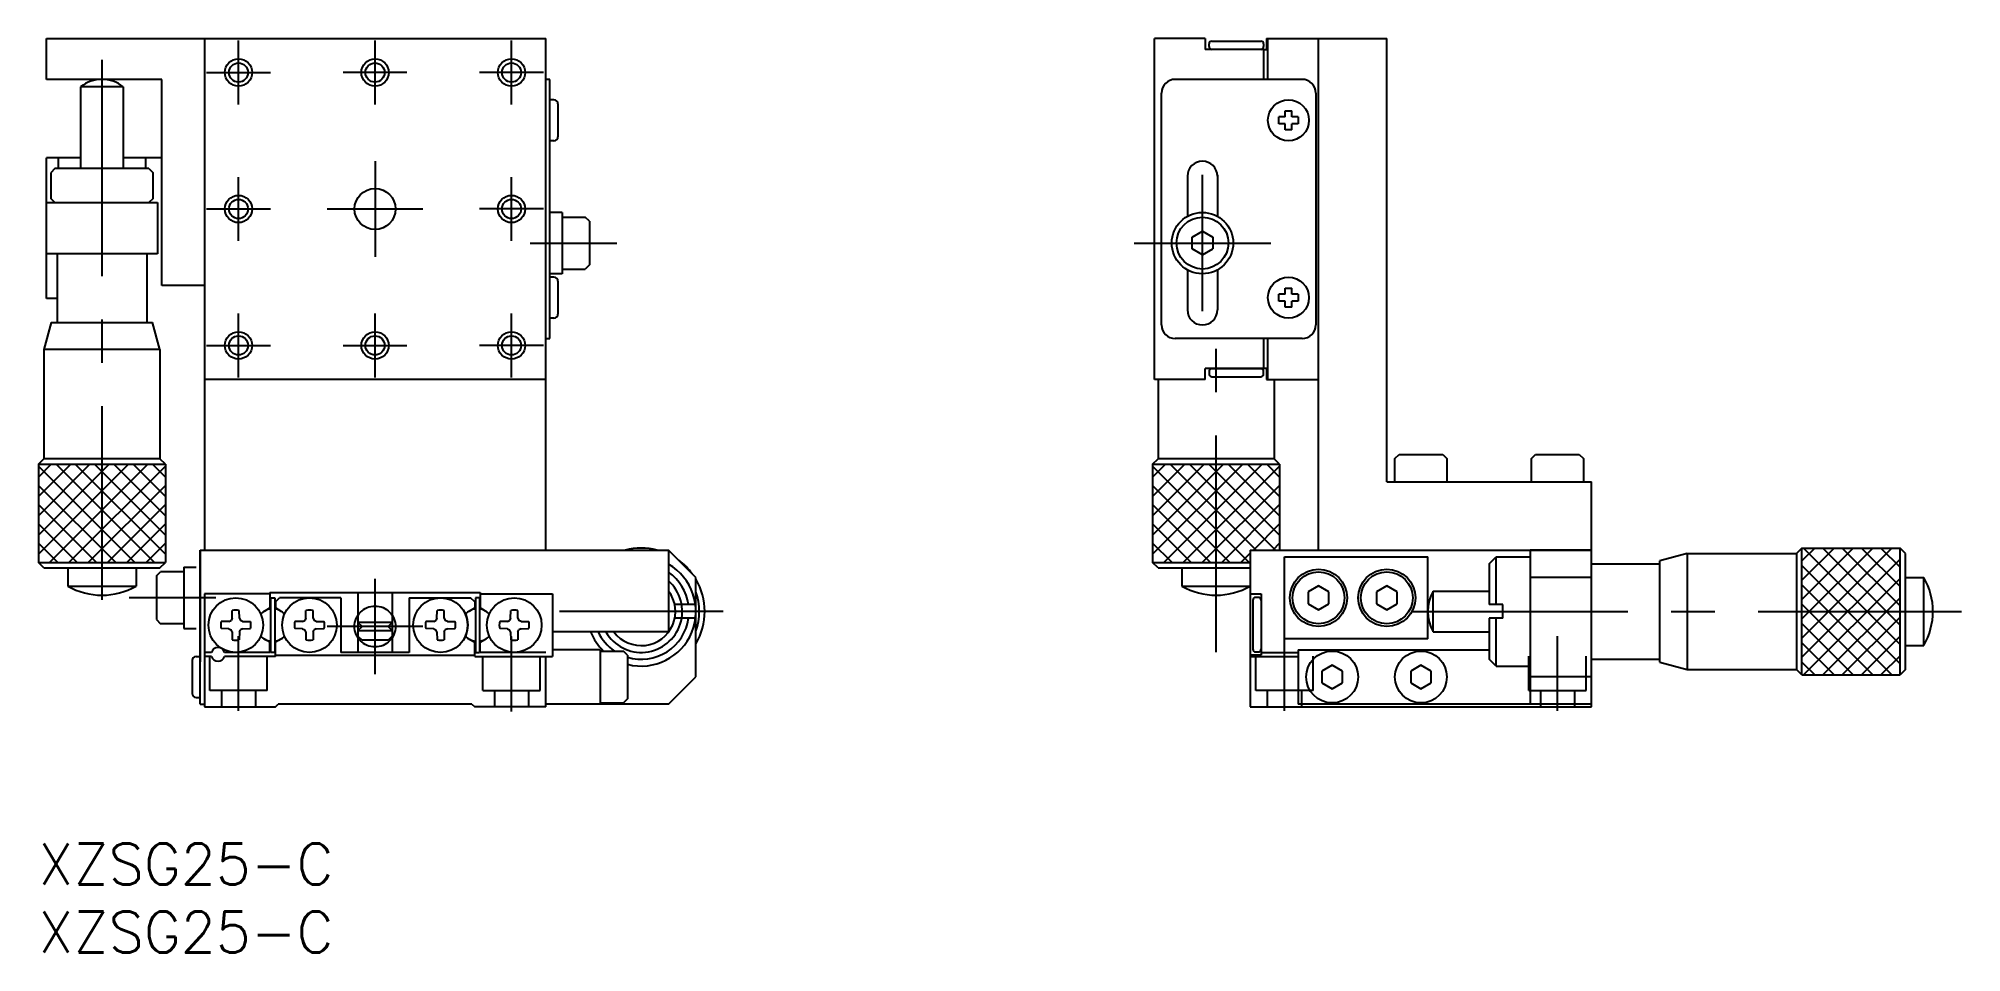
# Model space of a CAD drawing. Extents: x 0 to 141, y -8 to 59.
import ezdxf

# ---------------------------------------------------------------- set-up
doc = ezdxf.new("R2010")
doc.units = 0
doc.header["$LTSCALE"] = 0.5
doc.linetypes.add('CENTER', pattern=[50.8, 31.75, -6.35, 6.35, -6.35])
doc.linetypes.add('DASHED', pattern=[19.05, 12.7, -6.35])
for name, color, linetype in [('MSM_CENTER', 1, 'CENTER'), ('MSM_CONTINUOUS', 7, 'CONTINUOUS'), ('MSM_DASHED', 4, 'DASHED'), ('MSM_NARROW', 5, 'CONTINUOUS'), ('MSM_PART_NUMBER', 7, 'CONTINUOUS')]:
    doc.layers.add(name, color=color, linetype=linetype)
doc.styles.get("Standard").update_dxf_attribs({"font": 'txt.shx', "height": 3, "bigfont": 'bigfont.shx'})

msp = doc.modelspace()

# ---------------------------------------------------------------- linework, layer by layer
at = {"layer": 'MSM_CENTER'}
for p, q in [((14.65, 54.16), (14.65, 58.84)), ((24.65, 54.16), (24.65, 58.84)), ((34.65, 54.16), (34.65, 58.84)), ((4.65, 57.44), (4.65, 17.86)), ((12.31, 56.5), (16.99, 56.5)), ((26.99, 56.5), (22.31, 56.5)), ((36.99, 56.5), (32.31, 56.5)), ((24.65, 50), (24.65, 43)), ((14.65, 44.16), (14.65, 48.84)), ((34.65, 44.16), (34.65, 48.84)), ((85.25, 39), (85.25, 49)), ((12.31, 46.5), (16.99, 46.5)), ((21.15, 46.5), (28.15, 46.5)), ((36.99, 46.5), (32.31, 46.5)), ((36.02, 44), (42.35, 44)), ((80.25, 44), (90.25, 44)), ((14.65, 34.16), (14.65, 38.84)), ((24.65, 34.16), (24.65, 38.84)), ((34.65, 34.16), (34.65, 38.84)), ((86.25, 14.02), (86.25, 39.22)), ((12.31, 36.5), (16.99, 36.5)), ((22.31, 36.5), (26.99, 36.5)), ((36.99, 36.5), (32.31, 36.5)), ((24.65, 12.4), (24.65, 19.4)), ((12.98, 18), (6.65, 18)), ((50.15, 17), (38.15, 17)), ((100.54, 17), (140.84, 17)), ((28.15, 15.9), (21.15, 15.9)), ((14.65, 9.71), (14.65, 15.2)), ((34.65, 9.68), (34.65, 15.17)), ((91.25, 9.71), (91.25, 15.2)), ((111.25, 9.71), (111.25, 15.2))]:
    msp.add_line(p, q, dxfattribs=at)
msp.add_circle((24.65, 15.9), 1.5, dxfattribs=at)
at = {"layer": 'MSM_CONTINUOUS'}
for p, q in [((0.59, 56), (0.59, 59)), ((0.59, 59), (37.15, 59)), ((12.15, 59), (12.15, 21.5)), ((37.15, 21.5), (37.15, 59)), ((81.75, 34), (81.75, 59)), ((85.45, 59), (81.75, 59)), ((85.45, 59), (85.45, 58.2)), ((89.75, 58.2), (85.45, 58.2)), ((85.73, 58.4), (85.73, 58.6)), ((85.93, 58.8), (89.53, 58.8)), ((89.73, 58.6), (89.73, 58.4)), ((89.75, 56), (89.75, 58.2)), ((89.75, 58.2), (89.95, 58.2)), ((89.95, 59), (98.75, 59)), ((89.95, 59), (89.95, 58.2)), ((90.05, 56), (90.05, 59)), ((93.75, 21.5), (93.75, 59)), ((98.75, 26.5), (98.75, 59)), ((9.03, 56), (0.59, 56)), ((3.09, 55.45), (3.09, 49.47)), ((6.21, 55.45), (3.09, 55.45)), ((6.21, 55.45), (6.21, 49.47)), ((9.03, 40.88), (9.03, 56)), ((37.45, 56), (37.15, 56)), ((37.45, 37), (37.45, 56)), ((82.25, 38), (82.25, 55)), ((92.55, 56), (83.25, 56)), ((93.55, 55), (93.55, 38)), ((37.75, 54.5), (37.45, 54.5)), ((38.05, 54.2), (38.05, 51.8)), ((91.3, 53.7), (91.8, 53.7)), ((91.3, 53.25), (91.3, 53.7)), ((91.8, 53.25), (91.8, 53.7)), ((90.85, 52.75), (90.85, 53.25)), ((91.3, 53.25), (90.85, 53.25)), ((91.3, 52.75), (90.85, 52.75)), ((91.3, 52.3), (91.3, 52.75)), ((91.8, 52.3), (91.3, 52.3)), ((92.25, 53.25), (91.8, 53.25)), ((91.8, 52.3), (91.8, 52.75)), ((92.25, 52.75), (91.8, 52.75)), ((92.25, 53.25), (92.25, 52.75)), ((37.75, 51.5), (37.45, 51.5)), ((0.59, 39.94), (0.59, 50.25)), ((3.09, 50.25), (0.59, 50.25)), ((1.21, 49.47), (0.9, 49.16)), ((8.09, 49.47), (1.21, 49.47)), ((1.45, 50.25), (1.45, 49.47)), ((9.03, 50.25), (6.21, 50.25)), ((7.85, 50.25), (7.85, 49.47)), ((8.09, 49.47), (8.4, 49.16)), ((0.9, 49.16), (0.9, 47.28)), ((8.4, 47.28), (8.4, 49.16)), ((84.15, 49), (84.15, 45.96)), ((86.35, 49), (86.35, 45.96)), ((0.59, 46.97), (8.71, 46.97)), ((1.21, 46.97), (0.9, 47.28)), ((8.4, 47.28), (8.09, 46.97)), ((8.71, 46.97), (8.71, 43.22)), ((38.35, 46.25), (37.45, 46.25)), ((38.35, 46.25), (38.35, 41.75)), ((38.35, 45.9), (40.05, 45.9)), ((40.35, 45.6), (40.05, 45.9)), ((40.35, 45.6), (40.35, 42.4)), ((84.5, 44.43), (85.25, 44.87)), ((84.5, 43.57), (84.5, 44.43)), ((85.25, 44.87), (86, 44.43)), ((86, 44.43), (86, 43.57)), ((8.71, 43.22), (0.59, 43.22)), ((1.37, 43.22), (1.37, 38.19)), ((7.93, 43.22), (7.93, 38.19)), ((40.35, 42.4), (40.05, 42.1)), ((85.25, 43.13), (84.5, 43.57)), ((85.25, 43.13), (86, 43.57)), ((12.15, 40.88), (9.03, 40.88)), ((38.35, 41.75), (37.45, 41.75)), ((37.75, 41.5), (37.45, 41.5)), ((38.05, 41.2), (38.05, 38.8)), ((38.35, 42.1), (40.05, 42.1)), ((84.15, 42.04), (84.15, 39.1)), ((86.35, 42.04), (86.35, 39.1)), ((1.37, 39.94), (0.59, 39.94)), ((90.85, 39.75), (90.85, 40.25)), ((91.3, 40.25), (90.85, 40.25)), ((91.3, 39.75), (90.85, 39.75)), ((91.3, 40.7), (91.8, 40.7)), ((91.3, 40.25), (91.3, 40.7)), ((91.3, 39.3), (91.3, 39.75)), ((91.8, 40.25), (91.8, 40.7)), ((92.25, 40.25), (91.8, 40.25)), ((91.8, 39.3), (91.8, 39.75)), ((92.25, 39.75), (91.8, 39.75)), ((92.25, 40.25), (92.25, 39.75)), ((0.94, 38.19), (0.4, 36.19)), ((0.94, 38.19), (8.36, 38.19)), ((8.9, 36.19), (8.36, 38.19)), ((37.75, 38.5), (37.45, 38.5)), ((91.8, 39.3), (91.3, 39.3)), ((37.15, 37), (37.45, 37)), ((92.55, 37), (83.25, 37)), ((89.75, 34.8), (89.75, 37)), ((90.05, 34), (90.05, 37)), ((8.9, 36.19), (0.4, 36.19)), ((0.4, 36.19), (0.4, 28.19)), ((8.9, 36.19), (8.9, 28.19)), ((37.15, 34), (12.15, 34)), ((85.45, 34), (81.75, 34)), ((82, 34), (82, 28.19)), ((85.45, 34), (85.45, 34.8)), ((89.95, 34.8), (85.45, 34.8)), ((85.73, 34.6), (85.73, 34.4)), ((85.93, 34.8), (89.53, 34.8)), ((85.93, 34.2), (89.53, 34.2)), ((89.73, 34.4), (89.73, 34.6)), ((89.95, 34.8), (89.95, 34)), ((89.95, 34), (93.75, 34)), ((90.5, 34), (90.5, 28.19)), ((0, 27.79), (0.4, 28.19)), ((8.9, 28.19), (0.4, 28.19)), ((9.3, 27.79), (8.9, 28.19)), ((81.6, 27.79), (82, 28.19)), ((90.5, 28.19), (82, 28.19)), ((90.9, 27.79), (90.5, 28.19)), ((99.35, 28.2), (99.65, 28.5)), ((99.35, 26.5), (99.35, 28.2)), ((99.65, 28.5), (102.85, 28.5)), ((102.85, 28.5), (103.15, 28.2)), ((103.15, 28.2), (103.15, 26.5)), ((109.35, 28.2), (109.65, 28.5)), ((109.35, 26.5), (109.35, 28.2)), ((109.65, 28.5), (112.85, 28.5)), ((112.85, 28.5), (113.15, 28.2)), ((113.15, 28.2), (113.15, 26.5)), ((0, 27.79), (0, 20.59)), ((0, 27.79), (9.3, 27.79)), ((9.3, 27.79), (9.3, 20.59)), ((81.6, 27.79), (90.9, 27.79)), ((81.6, 27.79), (81.6, 20.59)), ((90.9, 27.79), (90.9, 21.5)), ((98.75, 26.5), (113.75, 26.5)), ((113.75, 10), (113.75, 26.5)), ((11.85, 21.5), (11.85, 13.3)), ((11.85, 21.5), (46.15, 21.5)), ((11.85, 10.2), (11.85, 21.5)), ((46.15, 21.5), (46.15, 15.5)), ((48.15, 19.5), (46.15, 21.5)), ((88.75, 21.5), (113.75, 21.5)), ((88.75, 21.5), (88.75, 13.3)), ((109.25, 21.5), (109.25, 10.2)), ((113.75, 21.5), (109.25, 21.5)), ((120.75, 21.25), (118.75, 20.71)), ((120.75, 21.25), (120.75, 12.75)), ((120.75, 21.25), (128.75, 21.25)), ((129.15, 21.65), (128.75, 21.25)), ((128.75, 21.25), (128.75, 12.75)), ((129.15, 21.65), (136.35, 21.65)), ((129.15, 12.35), (129.15, 21.65)), ((136.75, 21.25), (136.35, 21.65)), ((136.35, 12.35), (136.35, 21.65)), ((136.75, 12.75), (136.75, 21.25)), ((0.4, 20.19), (0, 20.59)), ((0, 20.59), (9.3, 20.59)), ((0.4, 20.19), (8.9, 20.19)), ((2.15, 20.19), (2.15, 18.86)), ((7.15, 20.19), (7.15, 18.86)), ((8.65, 19.6), (8.95, 19.9)), ((8.9, 20.19), (9.3, 20.59)), ((10.65, 19.9), (8.95, 19.9)), ((10.65, 20.25), (10.65, 15.75)), ((10.65, 20.25), (11.55, 20.25)), ((81.6, 20.59), (88.75, 20.59)), ((82, 20.19), (81.6, 20.59)), ((82, 20.19), (88.75, 20.19)), ((83.75, 20.19), (83.75, 18.86)), ((91.25, 21), (101.75, 21)), ((91.25, 15), (91.25, 21)), ((101.75, 15), (101.75, 21)), ((106.25, 20.5), (106.75, 21)), ((106.25, 20.5), (106.25, 17.5)), ((106.75, 21), (109.25, 21)), ((106.75, 17.5), (106.75, 21)), ((113.75, 20.5), (118.75, 20.5)), ((118.75, 13.29), (118.75, 20.71)), ((2.15, 18.86), (7.15, 18.86)), ((8.65, 19.6), (8.65, 16.4)), ((16.95, 18.4), (16.95, 17.26)), ((16.95, 18.4), (32.35, 18.4)), ((23.4, 18.4), (23.4, 14)), ((25.9, 18.4), (25.9, 14)), ((32.35, 18.4), (32.35, 17.26)), ((48.15, 12.2), (48.15, 19.5)), ((83.75, 18.86), (88.75, 18.86)), ((93.75, 18.87), (93, 18.43)), ((93, 18.43), (93, 17.57)), ((94.5, 18.43), (93.75, 18.87)), ((94.5, 17.57), (94.5, 18.43)), ((98.75, 18.87), (98, 18.43)), ((98, 18.43), (98, 17.57)), ((99.5, 18.43), (98.75, 18.87)), ((99.5, 17.57), (99.5, 18.43)), ((102.15, 18.5), (106.25, 18.5)), ((102.15, 15.5), (102.15, 18.5)), ((113.75, 19.5), (109.25, 19.5)), ((136.75, 19.5), (138.08, 19.5)), ((138.08, 14.5), (138.08, 19.5)), ((16.95, 18.3), (12.15, 18.3)), ((12.15, 18.3), (12.15, 10)), ((14.18, 16.5), (14.19, 17.07)), ((14.72, 16.5), (14.71, 17.07)), ((16.55, 17.03), (16.95, 17.26)), ((17, 18), (17, 14)), ((17, 18), (17.3, 18)), ((17.3, 18), (17.3, 14)), ((17.35, 17.7), (17.65, 18)), ((17.35, 17.7), (17.35, 17.26)), ((17.75, 17.03), (17.35, 17.26)), ((22.15, 18), (17.65, 18)), ((19.58, 16.5), (19.59, 17.07)), ((20.12, 16.5), (20.11, 17.07)), ((22.15, 18), (22.15, 14)), ((27.15, 18), (31.65, 18)), ((27.15, 18), (27.15, 14)), ((29.18, 16.5), (29.19, 17.07)), ((29.72, 16.5), (29.71, 17.07)), ((31.55, 17.03), (31.95, 17.26)), ((31.95, 17.7), (31.65, 18)), ((31.95, 17.7), (31.95, 17.26)), ((32, 18), (32, 14)), ((32.3, 18), (32, 18)), ((32.3, 18), (32.3, 14)), ((32.35, 18.3), (37.65, 18.3)), ((32.75, 17.03), (32.35, 17.26)), ((34.58, 16.5), (34.59, 17.07)), ((35.12, 16.5), (35.11, 17.07)), ((37.65, 18.3), (37.65, 13.7)), ((48.12, 17.5), (46.6, 17.5)), ((88.75, 18.3), (89.55, 18.3)), ((88.95, 17.83), (88.95, 14.23)), ((89.35, 18.03), (89.15, 18.03)), ((89.55, 18.3), (89.55, 13.8)), ((89.55, 17.83), (89.55, 14.23)), ((93, 17.57), (93.75, 17.13)), ((93.75, 17.13), (94.5, 17.57)), ((98, 17.57), (98.75, 17.13)), ((98.75, 17.13), (99.5, 17.57)), ((107.25, 17.5), (106.25, 17.5)), ((107.25, 16.5), (107.25, 17.5)), ((8.65, 16.4), (8.95, 16.1)), ((10.65, 16.1), (8.95, 16.1)), ((10.65, 15.75), (11.55, 15.75)), ((13.95, 16.27), (13.38, 16.26)), ((13.95, 15.73), (13.38, 15.74)), ((13.95, 16.27), (14.11, 16.34)), ((13.95, 15.73), (14.11, 15.66)), ((14.18, 16.5), (14.11, 16.34)), ((14.18, 15.5), (14.11, 15.66)), ((14.18, 15.5), (14.19, 14.93)), ((14.72, 15.5), (14.71, 14.93)), ((14.72, 16.5), (14.79, 16.34)), ((14.72, 15.5), (14.79, 15.66)), ((14.95, 16.27), (14.79, 16.34)), ((14.95, 15.73), (14.79, 15.66)), ((14.95, 16.27), (15.52, 16.26)), ((14.95, 15.73), (15.52, 15.74)), ((19.35, 16.27), (18.78, 16.26)), ((19.35, 15.73), (18.78, 15.74)), ((19.35, 16.27), (19.51, 16.34)), ((19.35, 15.73), (19.51, 15.66)), ((19.58, 16.5), (19.51, 16.34)), ((19.58, 15.5), (19.51, 15.66)), ((19.58, 15.5), (19.59, 14.93)), ((20.12, 15.5), (20.11, 14.93)), ((20.12, 16.5), (20.19, 16.34)), ((20.12, 15.5), (20.19, 15.66)), ((20.35, 16.27), (20.19, 16.34)), ((20.35, 15.73), (20.19, 15.66)), ((20.35, 16.27), (20.92, 16.26)), ((20.35, 15.73), (20.92, 15.74)), ((25.9, 16.2), (23.4, 16.2)), ((23.7, 15.9), (23.4, 16.2)), ((23.4, 15.6), (23.7, 15.9)), ((23.4, 15.6), (25.9, 15.6)), ((25.6, 15.9), (23.7, 15.9)), ((25.6, 15.9), (25.9, 16.2)), ((25.9, 15.6), (25.6, 15.9)), ((28.95, 16.27), (28.38, 16.26)), ((28.95, 15.73), (28.38, 15.74)), ((28.95, 16.27), (29.11, 16.34)), ((28.95, 15.73), (29.11, 15.66)), ((29.18, 16.5), (29.11, 16.34)), ((29.18, 15.5), (29.11, 15.66)), ((29.18, 15.5), (29.19, 14.93)), ((29.72, 15.5), (29.71, 14.93)), ((29.72, 16.5), (29.79, 16.34)), ((29.72, 15.5), (29.79, 15.66)), ((29.95, 16.27), (29.79, 16.34)), ((29.95, 15.73), (29.79, 15.66)), ((29.95, 16.27), (30.52, 16.26)), ((29.95, 15.73), (30.52, 15.74)), ((34.35, 16.27), (33.78, 16.26)), ((34.35, 15.73), (33.78, 15.74)), ((34.35, 16.27), (34.51, 16.34)), ((34.35, 15.73), (34.51, 15.66)), ((34.58, 16.5), (34.51, 16.34)), ((34.58, 15.5), (34.51, 15.66)), ((34.58, 15.5), (34.59, 14.93)), ((35.12, 15.5), (35.11, 14.93)), ((35.12, 16.5), (35.19, 16.34)), ((35.12, 15.5), (35.19, 15.66)), ((35.35, 16.27), (35.19, 16.34)), ((35.35, 15.73), (35.19, 15.66)), ((35.35, 16.27), (35.92, 16.26)), ((35.35, 15.73), (35.92, 15.74)), ((46.15, 15.5), (37.65, 15.5)), ((48.12, 16.5), (46.6, 16.5)), ((102.15, 15.5), (106.25, 15.5)), ((107.25, 16.5), (106.25, 16.5)), ((106.25, 16.5), (106.25, 13.5)), ((106.75, 13), (106.75, 16.5)), ((16.95, 14.74), (16.55, 14.97)), ((16.95, 14), (16.95, 14.74)), ((17.75, 14.97), (17.35, 14.74)), ((17.35, 13.7), (17.35, 14.73)), ((23.7, 14.9), (23.4, 15.2)), ((25.6, 14.9), (23.7, 14.9)), ((25.9, 15.2), (25.6, 14.9)), ((31.55, 14.97), (31.95, 14.74)), ((31.95, 13.7), (31.95, 14.73)), ((32.35, 14.74), (32.75, 14.97)), ((32.35, 14), (32.35, 14.74)), ((41.15, 14.2), (37.65, 14.2)), ((41.15, 14.2), (41.15, 10.2)), ((41.15, 14.1), (42.85, 14.1)), ((43.15, 13.8), (42.85, 14.1)), ((101.75, 15), (91.25, 15)), ((92.25, 14.2), (92.25, 10.2)), ((92.25, 14.2), (106.25, 14.2)), ((136.75, 14.5), (138.08, 14.5)), ((11.25, 13.4), (11.25, 11)), ((11.55, 13.7), (11.85, 13.7)), ((12.67, 14), (12.15, 14)), ((12.67, 13.7), (12.15, 13.7)), ((16.95, 14), (13.63, 14)), ((17.35, 13.7), (13.63, 13.7)), ((17.3, 14), (17, 14)), ((17.35, 13.8), (31.95, 13.8)), ((27.15, 14), (22.15, 14)), ((31.95, 13.7), (37.65, 13.7)), ((32, 14), (32.3, 14)), ((37.15, 14), (32.35, 14)), ((37.15, 10), (37.15, 13.7)), ((43.15, 13.8), (43.15, 10.6)), ((89.55, 13.8), (88.75, 13.8)), ((88.75, 13.7), (92.25, 13.7)), ((88.75, 13.3), (88.75, 10)), ((89.15, 14.03), (89.35, 14.03)), ((89.55, 14), (92.25, 14)), ((94.75, 13.07), (94, 12.63)), ((95.5, 12.63), (94.75, 13.07)), ((101.25, 13.07), (100.5, 12.63)), ((102, 12.63), (101.25, 13.07)), ((106.75, 13), (106.25, 13.5)), ((106.75, 13), (109.25, 13)), ((113.75, 13.5), (118.75, 13.5)), ((118.75, 13.29), (120.75, 12.75)), ((120.75, 12.75), (128.75, 12.75)), ((129.15, 12.35), (128.75, 12.75)), ((136.75, 12.75), (136.35, 12.35)), ((46.15, 10.2), (48.15, 12.2)), ((94, 12.63), (94, 11.77)), ((94, 11.77), (94.75, 11.33)), ((94.75, 11.33), (95.5, 11.77)), ((95.5, 11.77), (95.5, 12.63)), ((100.5, 12.63), (100.5, 11.77)), ((100.5, 11.77), (101.25, 11.33)), ((101.25, 11.33), (102, 11.77)), ((102, 11.77), (102, 12.63)), ((113.75, 12.2), (109.25, 12.2)), ((129.15, 12.35), (136.35, 12.35)), ((11.55, 10.7), (11.85, 10.7)), ((11.85, 10.2), (12.15, 10.2)), ((12.15, 10), (17.35, 10)), ((17.35, 10), (17.55, 10.2)), ((31.75, 10.2), (17.55, 10.2)), ((31.75, 10.2), (31.95, 10)), ((37.15, 10), (31.95, 10)), ((46.15, 10.2), (37.15, 10.2)), ((41.15, 10.3), (42.85, 10.3)), ((43.15, 10.6), (42.85, 10.3)), ((88.75, 10), (113.75, 10)), ((113.75, 10.2), (92.25, 10.2))]:
    msp.add_line(p, q, dxfattribs=at)
for centre, radius in [((14.65, 56.5), 0.7), ((24.65, 56.5), 0.7), ((34.65, 56.5), 0.7), ((91.55, 53), 1.5), ((24.65, 46.5), 1.5), ((14.65, 46.5), 0.7), ((34.65, 46.5), 0.7), ((85.25, 44), 2.25), ((85.25, 44), 1.9), ((91.55, 40), 1.5), ((14.65, 36.5), 0.7), ((24.65, 36.5), 0.7), ((34.65, 36.5), 0.7), ((93.75, 18), 2.1), ((93.75, 18), 1.9), ((98.75, 18), 2.1), ((98.75, 18), 1.9), ((14.45, 16), 2), ((19.85, 16), 2), ((29.45, 16), 2), ((34.85, 16), 2), ((94.75, 12.2), 1.9), ((101.25, 12.2), 1.9)]:
    msp.add_circle(centre, radius, dxfattribs=at)
for centre, radius, start, end in [((85.93, 58.6), 0.2, 90, 180), ((85.93, 58.4), 0.2, 180, 270), ((89.53, 58.6), 0.2, 0, 90), ((89.53, 58.4), 0.2, 270, 0), ((4.65, 53.5), 2.5, 51.2775, 128.6822), ((83.25, 55), 1, 90, 180), ((92.55, 55), 1, 0, 90), ((37.75, 54.2), 0.3, 0, 90), ((37.75, 51.8), 0.3, 270, 0), ((85.25, 48.9), 1.1, 0, 180), ((37.75, 41.2), 0.3, 0, 90), ((37.75, 38.8), 0.3, 270, 0), ((85.25, 39.1), 1.1, 180, 0), ((83.25, 38), 1, 180, 270), ((92.55, 38), 1, 270, 0), ((85.93, 34.6), 0.2, 90, 180), ((85.93, 34.4), 0.2, 180, 270), ((89.53, 34.6), 0.2, 0, 90), ((89.53, 34.4), 0.2, 270, 0), ((44.15, 17), 4.65, 75.4076, 104.5924), ((44.15, 17), 4, 255.5224, 60.0001), ((44.15, 17), 3.5, 8.2132, 55.1502), ((44.15, 17), 4.65, 36.2757, 53.7243), ((4.65, 23.19), 5, 239.999, 300.001), ((44.15, 17), 3, 210, 48.1898), ((44.15, 17), 2.5, 216.8699, 36.87), ((44.15, 17), 4.65, 329.3408, 30.6592), ((44.15, 17), 4.25, 340.2503, 19.7497), ((86.25, 23.19), 5, 239.999, 300.001), ((104.75, 17), 3, 149.999, 210.001), ((133.75, 17), 5, 329.999, 30.001), ((14.45, 16), 1.1, 76.328, 103.672), ((17.15, 16), 1.19, 97.2378, 137.0717), ((17.24, 15.91), 1.32, 121.4547, 136.8686), ((17.15, 16), 1.19, 42.9283, 82.7622), ((17.06, 15.91), 1.32, 43.1328, 58.5453), ((19.85, 16), 1.1, 76.328, 103.672), ((29.45, 16), 1.1, 76.328, 103.672), ((29.45, 16), 2, 328.2115, 31.7885), ((32.15, 16), 1.19, 97.2378, 137.0717), ((32.24, 15.91), 1.32, 121.4547, 136.8672), ((32.15, 16), 1.19, 42.9283, 82.7622), ((32.06, 15.91), 1.32, 43.1314, 58.5453), ((34.85, 16), 1.1, 76.328, 103.672), ((89.15, 17.83), 0.2, 90, 180), ((89.35, 17.83), 0.2, 0, 90), ((14.45, 16), 1.1, 166.328, 193.672), ((14.45, 16), 1.1, 346.328, 13.672), ((19.85, 16), 1.1, 166.328, 193.672), ((19.85, 16), 1.1, 346.328, 13.672), ((29.45, 16), 1.1, 166.328, 193.672), ((29.45, 16), 1.1, 346.328, 13.672), ((34.85, 16), 1.1, 166.328, 193.672), ((34.85, 16), 1.1, 346.328, 13.672), ((44.15, 17), 4, 202.0243, 226.4688), ((44.15, 17), 3.5, 205.3769, 235.9522), ((44.15, 17), 3.5, 253.3984, 351.7868), ((13.15, 13.85), 0.5, 17.4578, 162.5422), ((14.45, 16), 1.1, 256.328, 283.672), ((17.24, 16.09), 1.32, 223.1328, 238.5453), ((17.15, 16), 1.19, 222.9283, 262.7622), ((17.15, 16), 1.19, 277.2378, 317.0717), ((17.06, 16.09), 1.32, 301.4547, 316.8672), ((19.85, 16), 1.1, 256.328, 283.672), ((29.45, 16), 1.1, 256.328, 283.672), ((32.24, 16.09), 1.32, 223.1328, 238.5453), ((32.15, 16), 1.19, 222.9283, 262.7622), ((32.15, 16), 1.19, 277.2378, 317.0717), ((32.06, 16.09), 1.32, 301.4547, 316.8672), ((34.85, 16), 1.1, 256.328, 283.672), ((89.15, 14.23), 0.2, 180, 270), ((89.35, 14.23), 0.2, 270, 0), ((11.55, 13.4), 0.3, 90, 180), ((13.15, 13.85), 0.5, 197.4576, 342.5424), ((11.55, 11), 0.3, 180, 270)]:
    msp.add_arc(centre, radius, start, end, dxfattribs=at)
at = {"layer": 'MSM_DASHED'}
for p, q in [((12.55, 11.2), (12.55, 13.7)), ((16.75, 11.2), (16.75, 13.7)), ((32.55, 11.2), (32.55, 13.7)), ((36.75, 11.2), (36.75, 13.7)), ((89.15, 11.2), (89.15, 13.73)), ((93.35, 11.2), (93.35, 13.73)), ((109.15, 11.2), (109.15, 13.73)), ((113.35, 11.2), (113.35, 13.73)), ((16.75, 11.2), (12.55, 11.2)), ((13.4, 11.2), (13.4, 10)), ((15.9, 11.2), (15.9, 10)), ((32.55, 11.2), (36.75, 11.2)), ((33.4, 11.2), (33.4, 10)), ((35.9, 11.2), (35.9, 10)), ((93.35, 11.2), (89.15, 11.2)), ((90, 11.2), (90, 10)), ((92.5, 11.2), (92.5, 10)), ((109.15, 11.2), (113.35, 11.2)), ((110, 11.2), (110, 10)), ((112.5, 11.2), (112.5, 10))]:
    msp.add_line(p, q, dxfattribs=at)
at = {"layer": 'MSM_NARROW'}
for p, q in [((6.6, 27.79), (0, 21.19)), ((5.19, 27.79), (0, 22.6)), ((3.77, 27.79), (0, 24.02)), ((2.36, 27.79), (0, 25.43)), ((0.94, 27.79), (0, 26.84)), ((7.07, 20.59), (0, 27.66)), ((8.01, 27.79), (0.81, 20.59)), ((8.49, 20.59), (1.29, 27.79)), ((9.3, 27.66), (2.23, 20.59)), ((9.3, 21.19), (2.7, 27.79)), ((9.3, 22.6), (4.11, 27.79)), ((9.3, 24.02), (5.53, 27.79)), ((9.3, 25.43), (6.94, 27.79)), ((9.3, 26.84), (8.36, 27.79)), ((88.2, 27.79), (81.6, 21.19)), ((82.55, 27.79), (81.6, 26.84)), ((83.96, 27.79), (81.6, 25.43)), ((86.79, 27.79), (81.6, 22.6)), ((85.37, 27.79), (81.6, 24.02)), ((88.67, 20.59), (81.6, 27.66)), ((89.62, 27.79), (82.42, 20.59)), ((89.18, 21.5), (82.89, 27.79)), ((90.9, 27.66), (83.83, 20.59)), ((90.59, 21.5), (84.3, 27.79)), ((90.9, 22.6), (85.72, 27.79)), ((90.9, 24.02), (87.13, 27.79)), ((90.9, 25.43), (88.54, 27.79)), ((90.9, 26.84), (89.96, 27.79)), ((5.66, 20.59), (0, 26.24)), ((9.3, 26.24), (3.64, 20.59)), ((87.26, 20.59), (81.6, 26.24)), ((90.9, 26.24), (85.24, 20.59)), ((4.24, 20.59), (0, 24.83)), ((9.3, 24.83), (5.06, 20.59)), ((85.84, 20.59), (81.6, 24.83)), ((90.9, 24.83), (86.66, 20.59)), ((2.83, 20.59), (0, 23.42)), ((9.3, 23.42), (6.47, 20.59)), ((84.43, 20.59), (81.6, 23.42)), ((90.9, 23.42), (88.99, 21.5)), ((1.41, 20.59), (0, 22)), ((9.3, 22), (7.89, 20.59)), ((83.02, 20.59), (81.6, 22)), ((88.75, 21.27), (88.07, 20.59)), ((90.9, 22), (90.4, 21.5)), ((135.75, 21.65), (129.15, 15.05)), ((134.34, 21.65), (129.15, 16.46)), ((132.92, 21.65), (129.15, 17.88)), ((131.51, 21.65), (129.15, 19.29)), ((130.1, 21.65), (129.15, 20.71)), ((129.28, 21.65), (136.35, 14.58)), ((130.69, 21.65), (136.35, 15.99)), ((132.11, 21.65), (136.35, 17.41)), ((133.52, 21.65), (136.35, 18.82)), ((134.94, 21.65), (136.35, 20.24)), ((136.35, 20.84), (129.15, 13.64)), ((129.15, 20.36), (136.35, 13.16)), ((129.15, 18.95), (135.75, 12.35)), ((136.35, 19.42), (129.28, 12.35)), ((129.15, 17.54), (134.34, 12.35)), ((136.35, 18.01), (130.69, 12.35)), ((129.15, 16.12), (132.92, 12.35)), ((136.35, 16.59), (132.11, 12.35)), ((129.15, 14.71), (131.51, 12.35)), ((136.35, 15.18), (133.52, 12.35)), ((129.15, 13.29), (130.1, 12.35)), ((136.35, 13.76), (134.94, 12.35))]:
    msp.add_line(p, q, dxfattribs=at)
for centre in [(14.65, 56.5), (24.65, 56.5), (34.65, 56.5), (14.65, 46.5), (34.65, 46.5), (14.65, 36.5), (24.65, 36.5), (34.65, 36.5)]:
    msp.add_circle(centre, 1, dxfattribs=at)

# ---------------------------------------------------------------- texts
at = {"layer": 'MSM_PART_NUMBER'}
for p in [(0, -3), (0, -8)]:
    msp.add_text('XZSG25-C', height=3, dxfattribs=at).set_placement(p)

doc.saveas('drawing.dxf')
